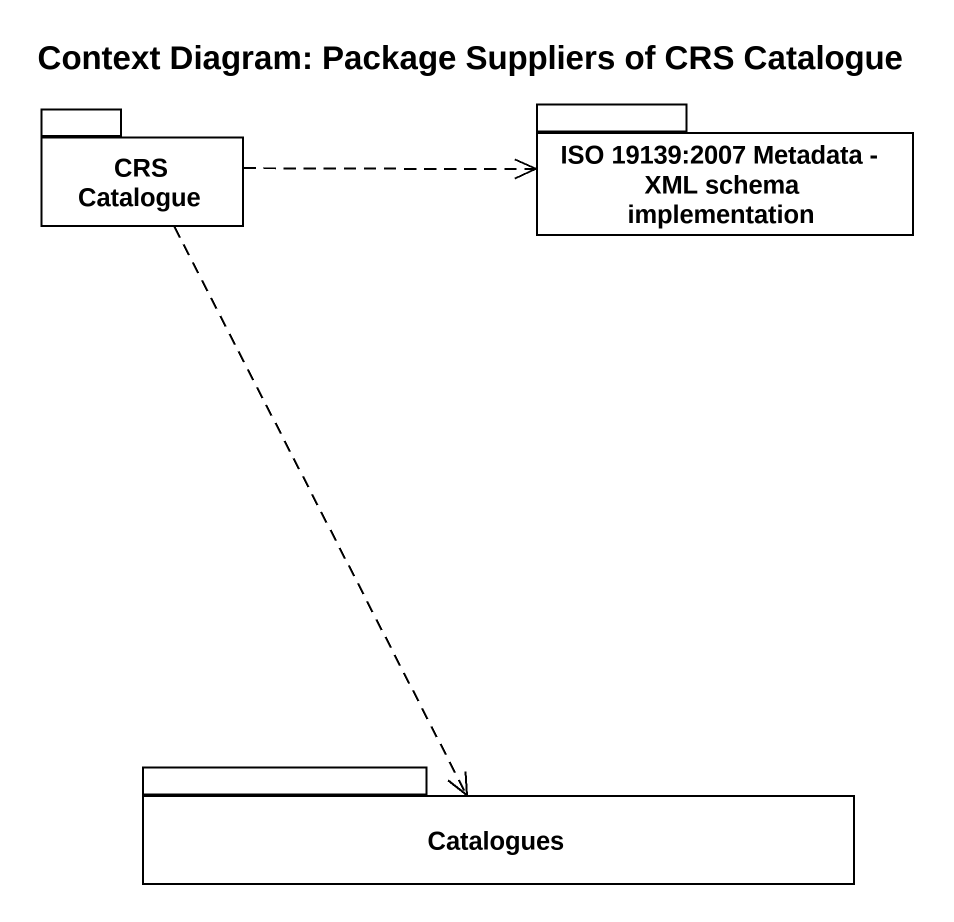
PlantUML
@startuml
title Context Diagram: Package Suppliers of CRS Catalogue
package "CRS Catalogue" as CRS_Catalogue {
}
package "ISO 19139:2007 Metadata - XML schema implementation" as ISO_19139_2007_Metadata_XML {
}
package Catalogues {
}
CRS_Catalogue .right.> ISO_19139_2007_Metadata_XML
CRS_Catalogue ..> Catalogues
@enduml
